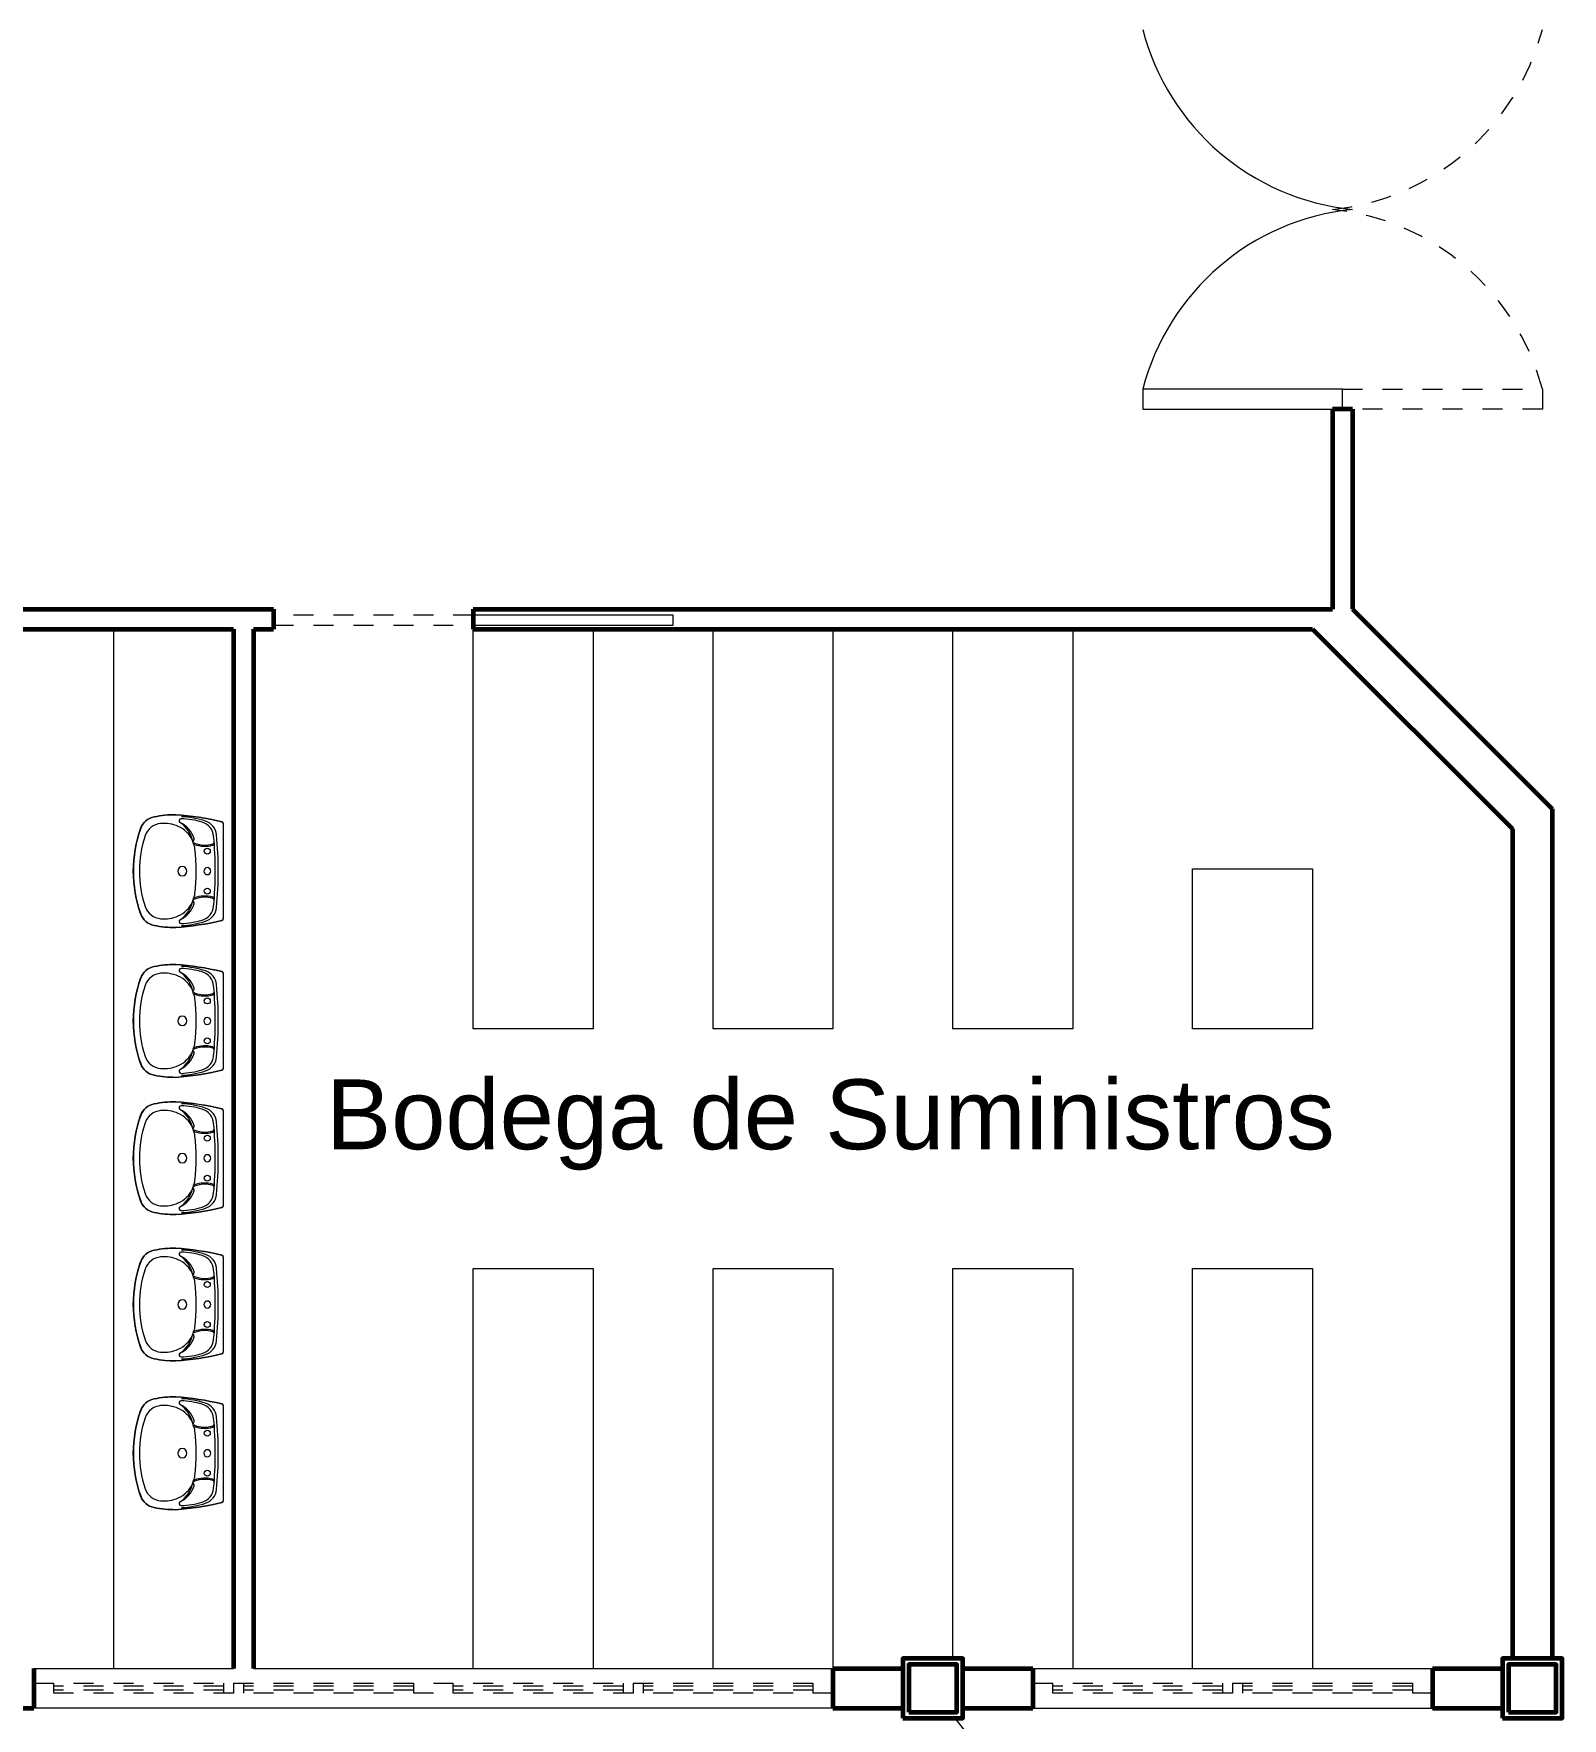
# Model space of a CAD drawing. Header units: millimetres. Extents: x 72 to 2370, y -203 to 794.
# Drawn here: x 1878.47 to 1886.12, y 287.93 to 296.36 of the extents above; entities that cross this region are included whole.
import ezdxf

# ---------------------------------------------------------------- set-up
doc = ezdxf.new("R2010")
doc.units = ezdxf.units.MM
doc.linetypes.add('ACAD_ISO03W100', pattern=[30, 12, -18])
for name, color, linetype, lineweight in [('01_Fina', 250, 'Continuous', 15), ('envolvente', 164, 'Continuous', 60), ('Estructura', 1, 'Continuous', 60), ('mobiliario', 252, 'Continuous', 9), ('puertas', 15, 'Continuous', 9), ('Texto', 250, 'Continuous', 9), ('ventanas', 132, 'Continuous', 9)]:
    doc.layers.add(name, color=color, linetype=linetype, lineweight=lineweight)
doc.styles.get("Standard").update_dxf_attribs({"font": 'arial.ttf'})

msp = doc.modelspace()

# ---------------------------------------------------------------- linework, layer by layer
at = {"layer": '01_Fina', "color": 252, "linetype": 'Continuous', "lineweight": 9, "true_color": 0x939598}
msp.add_lwpolyline([(1883.0831, 287.9301), (1884.2863, 286.3898), (1885.9239, 284.2392)], dxfattribs=at)
at = {"layer": 'envolvente'}
for p, q in [((1884.9739, 294.4801), (1884.9739, 293.4801)), ((1885.0739, 294.4801), (1884.9739, 294.4801)), ((1885.0739, 294.4801), (1885.0739, 293.4801)), ((1876.4739, 293.4801), (1879.6739, 293.4801)), ((1879.6739, 293.4801), (1879.6739, 293.3801)), ((1880.6739, 293.4801), (1884.9739, 293.4801)), ((1880.6739, 293.4801), (1880.6739, 293.3801)), ((1885.0739, 293.4801), (1886.0739, 292.4801)), ((1876.4739, 293.3801), (1879.4739, 293.3801)), ((1879.4739, 293.3801), (1879.4739, 288.1801)), ((1879.5739, 293.3801), (1879.6739, 293.3801)), ((1879.5739, 293.3801), (1879.5739, 288.1801)), ((1880.6739, 293.3801), (1884.8739, 293.3801)), ((1884.8739, 293.3801), (1885.8739, 292.3801)), ((1886.0739, 292.4801), (1886.0739, 288.2301)), ((1885.8739, 292.3801), (1885.8739, 288.2301)), ((1878.4739, 288.1801), (1878.4739, 287.9801)), ((1882.4739, 288.1801), (1882.8239, 288.1801)), ((1882.4739, 288.1801), (1882.4739, 287.9801)), ((1883.1239, 288.1801), (1883.4739, 288.1801)), ((1883.4739, 288.1801), (1883.4739, 287.9801)), ((1885.4739, 288.1801), (1885.8239, 288.1801)), ((1885.4739, 288.1801), (1885.4739, 287.9801)), ((1877.4739, 287.9801), (1878.4739, 287.9801)), ((1882.4739, 287.9801), (1882.8239, 287.9801)), ((1883.1239, 287.9801), (1883.4739, 287.9801)), ((1885.4739, 287.9801), (1885.8239, 287.9801))]:
    msp.add_line(p, q, dxfattribs=at)
at = {"layer": 'envolvente', "lineweight": 9}
for p, q in [((1878.4739, 288.1801), (1879.4739, 288.1801)), ((1879.5739, 288.1801), (1882.4739, 288.1801)), ((1883.4739, 288.1801), (1885.4739, 288.1801)), ((1882.4739, 287.9801), (1878.4739, 287.9801)), ((1883.4739, 287.9801), (1885.4739, 287.9801))]:
    msp.add_line(p, q, dxfattribs=at)
at = {"layer": 'Estructura'}
for points in [[(1882.8239, 287.9301), (1883.1239, 287.9301), (1883.1239, 288.2301), (1882.8239, 288.2301)], [(1882.8539, 287.9601), (1883.0939, 287.9601), (1883.0939, 288.2001), (1882.8539, 288.2001)], [(1885.8239, 287.9301), (1886.1239, 287.9301), (1886.1239, 288.2301), (1885.8239, 288.2301)], [(1885.8539, 287.9601), (1886.0939, 287.9601), (1886.0939, 288.2001), (1885.8539, 288.2001)]]:
    msp.add_lwpolyline(points, close=True, dxfattribs=at)
at = {"layer": 'mobiliario'}
for p, q in [((1878.8739, 293.3801), (1878.8739, 288.1801)), ((1879.4226, 292.4066), (1879.4226, 291.9314)), ((1879.4226, 291.6573), (1879.4226, 291.1821)), ((1879.4226, 290.9704), (1879.4226, 290.4953)), ((1879.4226, 290.2382), (1879.4226, 289.763)), ((1879.4226, 289.4941), (1879.4226, 289.0189))]:
    msp.add_line(p, q, dxfattribs=at)
for points in [[(1881.2739, 293.3801), (1881.2739, 291.3801), (1880.6739, 291.3801), (1880.6739, 293.3801)], [(1882.4739, 293.3801), (1882.4739, 291.3801), (1881.8739, 291.3801), (1881.8739, 293.3801)], [(1883.6739, 293.3801), (1883.6739, 291.3801), (1883.0739, 291.3801), (1883.0739, 293.3801)], [(1880.6739, 288.1801), (1880.6739, 290.1801), (1881.2739, 290.1801), (1881.2739, 288.1801)], [(1881.8739, 288.1801), (1881.8739, 290.1801), (1882.4739, 290.1801), (1882.4739, 288.1801)], [(1883.0739, 288.2301), (1883.0739, 290.1801), (1883.6739, 290.1801), (1883.6739, 288.1801)], [(1884.2739, 288.1801), (1884.2739, 290.1801), (1884.8739, 290.1801), (1884.8739, 288.1801)]]:
    msp.add_lwpolyline(points, dxfattribs=at)
for points in [[(1879.0092, 292.3825, -0.264015), (1879.0764, 292.4407, -0.049575), (1879.1846, 292.4515, -0.038872), (1879.4148, 292.4163, -0.348533), (1879.4226, 292.4066), (1879.4226, 291.9314, -0.348533), (1879.4148, 291.9217, -0.038872), (1879.1846, 291.8865, -0.049575), (1879.0764, 291.8973, -0.264015), (1879.0092, 291.9555, -0.171738), (1879.0092, 292.3825)], [(1879.0092, 291.6333, -0.264015), (1879.0764, 291.6915, -0.049575), (1879.1846, 291.7022, -0.038872), (1879.4148, 291.6671, -0.348533), (1879.4226, 291.6573), (1879.4226, 291.1821, -0.348533), (1879.4148, 291.1724, -0.038872), (1879.1846, 291.1372, -0.049575), (1879.0764, 291.148, -0.264015), (1879.0092, 291.2062, -0.171738), (1879.0092, 291.6333)], [(1879.0092, 290.9464, -0.264015), (1879.0764, 291.0046, -0.049575), (1879.1846, 291.0153, -0.038872), (1879.4148, 290.9802, -0.348533), (1879.4226, 290.9704), (1879.4226, 290.4953, -0.348533), (1879.4148, 290.4855, -0.038872), (1879.1846, 290.4503, -0.049575), (1879.0764, 290.4611, -0.264015), (1879.0092, 290.5193, -0.171738), (1879.0092, 290.9464)], [(1879.0092, 290.2141, -0.264015), (1879.0764, 290.2723, -0.049575), (1879.1846, 290.2831, -0.038872), (1879.4148, 290.2479, -0.348533), (1879.4226, 290.2382), (1879.4226, 289.763, -0.348533), (1879.4148, 289.7533, -0.038872), (1879.1846, 289.7181, -0.049575), (1879.0764, 289.7288, -0.264015), (1879.0092, 289.7871, -0.171738), (1879.0092, 290.2141)], [(1879.0092, 289.4701, -0.264015), (1879.0764, 289.5283, -0.049575), (1879.1846, 289.539, -0.038872), (1879.4148, 289.5039, -0.348533), (1879.4226, 289.4941), (1879.4226, 289.0189, -0.348533), (1879.4148, 289.0092, -0.038872), (1879.1846, 288.974, -0.049575), (1879.0764, 288.9848, -0.264015), (1879.0092, 289.043, -0.171738), (1879.0092, 289.4701)]]:
    msp.add_lwpolyline(points, format="xyb", dxfattribs=at)
msp.add_lwpolyline([(1884.2739, 292.1801), (1884.8739, 292.1801), (1884.8739, 291.3801), (1884.2739, 291.3801)], close=True, dxfattribs=at)
for centre in [(1879.3426, 292.269), (1879.3426, 292.069), (1879.3426, 291.5197), (1879.3426, 291.3197), (1879.3426, 290.8328), (1879.3426, 290.6328), (1879.3426, 290.1006), (1879.3426, 289.9006), (1879.3426, 289.3565), (1879.3426, 289.1565)]:
    msp.add_circle(centre, 0.0148, dxfattribs=at)
for centre, radius, start, end in [((1879.0941, 292.3525), 0.09, 101.35248, 160.51036), ((1879.1846, 291.9015), 0.55, 90, 101.35248), ((1879.0738, 290.9556), 1.5, 76.86055, 85.76497), ((1879.2113, 292.4214), 0.01, 87.53072, 237.41544), ((1879.1229, 292.2881), 0.15, 10.75321, 56.36174), ((1879.1449, 292.2869), 0.14, 19.00171, 63.93612), ((1879.1928, 291.9918), 0.44, 73.55684, 87.53072), ((1879.1928, 291.9918), 0.45, 71.66239, 87.45079), ((1879.2947, 292.3371), 0.08, 5.3426, 73.55684), ((1879.3092, 292.343), 0.08, 5.48611, 71.66239), ((1879.4126, 292.4066), 0.01, 0, 76.86055), ((1879.6126, 292.169), 0.64, 160.51036, 199.48964), ((1879.5526, 292.169), 0.55, 161.16608, 198.83392), ((1879.1172, 292.3175), 0.09, 95.11095, 161.16608), ((1879.1253, 292.227), 0.1809, 66.56056, 95.11095), ((1879.1415, 292.2645), 0.14, 24.66602, 66.56056), ((1879.2686, 292.3295), 0.00918, 307.79475, 19.00171), ((1877.4976, 292.169), 1.885, 354.6574, 5.3426), ((1877.4976, 292.169), 1.9, 354.51389, 5.48611), ((1879.281, 292.3135), 0.0111, 127.79475, 249.55042), ((1879.2782, 292.3062), 0.00272, 69.50389, 158.76118), ((1879.1415, 292.2645), 0.14, 7.21795, 16.20435), ((1879.3296, 292.4436), 0.15, 249.55042, 285.65677), ((1879.3296, 292.4436), 0.144, 249.5039, 286.1693), ((1878.3876, 292.169), 0.9, 352.78205, 7.21795), ((1879.3669, 292.3149), 0.01, 286.1693, 4.46251), ((1879.3673, 292.3088), 0.01, 285.65677, 4.27538), ((1879.2176, 292.169), 0.023, 0, 180), ((1879.2176, 292.169), 0.023, 180, 0), ((1879.3426, 292.169), 0.0175, 0, 180), ((1879.3426, 292.169), 0.0175, 180, 0), ((1879.1172, 292.0205), 0.09, 198.83392, 264.88905), ((1879.1415, 292.0735), 0.14, 293.43944, 335.33398), ((1879.1229, 292.0499), 0.15, 303.63826, 349.24679), ((1879.1449, 292.0511), 0.14, 296.06388, 340.99829), ((1879.281, 292.0245), 0.0111, 110.44958, 232.20525), ((1879.2686, 292.0085), 0.00918, 340.99829, 52.20525), ((1879.2782, 292.0318), 0.00272, 201.23882, 290.49611), ((1879.1415, 292.0735), 0.14, 343.79565, 352.78205), ((1879.3296, 291.8944), 0.15, 74.34323, 110.44958), ((1879.3296, 291.8944), 0.144, 73.8307, 110.4961), ((1879.2947, 292.0009), 0.08, 286.44316, 354.6574), ((1879.3669, 292.0231), 0.01, 355.53749, 73.8307), ((1879.3673, 292.0292), 0.01, 355.72462, 74.34323), ((1879.0941, 291.9855), 0.09, 199.48964, 258.64752), ((1879.1253, 292.111), 0.1809, 264.88905, 293.43944), ((1879.0738, 293.3824), 1.5, 274.23503, 283.13945), ((1879.2113, 291.9166), 0.01, 122.58456, 272.46928), ((1879.1928, 292.3462), 0.44, 272.46928, 286.44316), ((1879.1928, 292.3462), 0.45, 272.54921, 288.33761), ((1879.3092, 291.995), 0.08, 288.33761, 354.51389), ((1879.4126, 291.9314), 0.01, 283.13945, 0), ((1879.1846, 292.4365), 0.55, 258.64752, 270), ((1879.0941, 291.6032), 0.09, 101.35248, 160.51036), ((1879.1172, 291.5682), 0.09, 95.11095, 161.16608), ((1879.1846, 291.1522), 0.55, 90, 101.35248), ((1879.1253, 291.4777), 0.1809, 66.56056, 95.11095), ((1879.0738, 290.2063), 1.5, 76.86055, 85.76497), ((1879.2113, 291.6721), 0.01, 87.53072, 237.41544), ((1879.1229, 291.5388), 0.15, 10.75321, 56.36174), ((1879.1449, 291.5376), 0.14, 19.00171, 63.93612), ((1879.1928, 291.2425), 0.44, 73.55684, 87.53072), ((1879.1928, 291.2425), 0.45, 71.66239, 87.45079), ((1879.2947, 291.5878), 0.08, 5.3426, 73.55684), ((1879.3092, 291.5937), 0.08, 5.48611, 71.66239), ((1879.4126, 291.6573), 0.01, 0, 76.86055), ((1879.6126, 291.4197), 0.64, 160.51036, 199.48964), ((1879.5526, 291.4197), 0.55, 161.16608, 198.83392), ((1879.1415, 291.5152), 0.14, 24.66602, 66.56056), ((1879.281, 291.5642), 0.0111, 127.79475, 249.55042), ((1879.2686, 291.5802), 0.00918, 307.79475, 19.00171), ((1877.4976, 291.4197), 1.885, 354.6574, 5.3426), ((1877.4976, 291.4197), 1.9, 354.51389, 5.48611), ((1879.2782, 291.5569), 0.00272, 69.50389, 158.76118), ((1879.1415, 291.5152), 0.14, 7.21795, 16.20435), ((1879.3296, 291.6943), 0.15, 249.55042, 285.65677), ((1879.3296, 291.6943), 0.144, 249.5039, 286.1693), ((1878.3876, 291.4197), 0.9, 352.78205, 7.21795), ((1879.3669, 291.5656), 0.01, 286.1693, 4.46251), ((1879.3673, 291.5595), 0.01, 285.65677, 4.27538), ((1879.2176, 291.4197), 0.023, 0, 180), ((1879.2176, 291.4197), 0.023, 180, 0), ((1879.3426, 291.4197), 0.0175, 0, 180), ((1879.3426, 291.4197), 0.0175, 180, 0), ((1879.1172, 291.2712), 0.09, 198.83392, 264.88905), ((1879.1415, 291.3242), 0.14, 293.43944, 335.33398), ((1879.1229, 291.3006), 0.15, 303.63826, 349.24679), ((1879.1449, 291.3018), 0.14, 296.06388, 340.99829), ((1879.281, 291.2753), 0.0111, 110.44958, 232.20525), ((1879.2686, 291.2592), 0.00918, 340.99829, 52.20525), ((1879.2782, 291.2826), 0.00272, 201.23882, 290.49611), ((1879.1415, 291.3242), 0.14, 343.79565, 352.78205), ((1879.3296, 291.1451), 0.15, 74.34323, 110.44958), ((1879.3296, 291.1451), 0.144, 73.8307, 110.4961), ((1879.2947, 291.2517), 0.08, 286.44316, 354.6574), ((1879.3092, 291.2457), 0.08, 288.33761, 354.51389), ((1879.3669, 291.2738), 0.01, 355.53749, 73.8307), ((1879.3673, 291.2799), 0.01, 355.72462, 74.34323), ((1879.0941, 291.2362), 0.09, 199.48964, 258.64752), ((1879.1846, 291.6872), 0.55, 258.64752, 270), ((1879.1253, 291.3617), 0.1809, 264.88905, 293.43944), ((1879.0738, 292.6331), 1.5, 274.23503, 283.13945), ((1879.2113, 291.1673), 0.01, 122.58456, 272.46928), ((1879.1928, 291.5969), 0.44, 272.46928, 286.44316), ((1879.1928, 291.5969), 0.45, 272.54921, 288.33761), ((1879.4126, 291.1821), 0.01, 283.13945, 0), ((1879.0941, 290.9163), 0.09, 101.35248, 160.51036), ((1879.1846, 290.4653), 0.55, 90, 101.35248), ((1879.0738, 289.5194), 1.5, 76.86055, 85.76497), ((1879.2113, 290.9852), 0.01, 87.53072, 237.41544), ((1879.1928, 290.5556), 0.44, 73.55684, 87.53072), ((1879.1928, 290.5556), 0.45, 71.66239, 87.45079), ((1879.3092, 290.9068), 0.08, 5.48611, 71.66239), ((1879.4126, 290.9704), 0.01, 0, 76.86055), ((1879.6126, 290.7328), 0.64, 160.51036, 199.48964), ((1879.5526, 290.7328), 0.55, 161.16608, 198.83392), ((1879.1172, 290.8813), 0.09, 95.11095, 161.16608), ((1879.1253, 290.7908), 0.1809, 66.56056, 95.11095), ((1879.1415, 290.8283), 0.14, 24.66602, 66.56056), ((1879.1229, 290.8519), 0.15, 10.75321, 56.36174), ((1879.1449, 290.8507), 0.14, 19.00171, 63.93612), ((1879.2686, 290.8933), 0.00918, 307.79475, 19.00171), ((1879.2947, 290.9009), 0.08, 5.3426, 73.55684), ((1877.4976, 290.7328), 1.885, 354.6574, 5.3426), ((1877.4976, 290.7328), 1.9, 354.51389, 5.48611), ((1879.281, 290.8773), 0.0111, 127.79475, 249.55042), ((1879.2782, 290.87), 0.00272, 69.50389, 158.76118), ((1879.1415, 290.8283), 0.14, 7.21795, 16.20435), ((1879.3296, 291.0074), 0.15, 249.55042, 285.65677), ((1879.3296, 291.0074), 0.144, 249.5039, 286.1693), ((1878.3876, 290.7328), 0.9, 352.78205, 7.21795), ((1879.3669, 290.8787), 0.01, 286.1693, 4.46251), ((1879.3673, 290.8726), 0.01, 285.65677, 4.27538), ((1879.2176, 290.7328), 0.023, 0, 180), ((1879.2176, 290.7328), 0.023, 180, 0), ((1879.3426, 290.7328), 0.0175, 0, 180), ((1879.3426, 290.7328), 0.0175, 180, 0), ((1879.1415, 290.6374), 0.14, 293.43944, 335.33398), ((1879.1229, 290.6138), 0.15, 303.63826, 349.24679), ((1879.1449, 290.6149), 0.14, 296.06388, 340.99829), ((1879.281, 290.5884), 0.0111, 110.44958, 232.20525), ((1879.2686, 290.5723), 0.00918, 340.99829, 52.20525), ((1879.2782, 290.5957), 0.00272, 201.23882, 290.49611), ((1879.1415, 290.6374), 0.14, 343.79565, 352.78205), ((1879.3296, 290.4583), 0.15, 74.34323, 110.44958), ((1879.3296, 290.4583), 0.144, 73.8307, 110.4961), ((1879.3669, 290.587), 0.01, 355.53749, 73.8307), ((1879.3673, 290.5931), 0.01, 355.72462, 74.34323), ((1879.0941, 290.5493), 0.09, 199.48964, 258.64752), ((1879.1172, 290.5843), 0.09, 198.83392, 264.88905), ((1879.1253, 290.6748), 0.1809, 264.88905, 293.43944), ((1879.0738, 291.9462), 1.5, 274.23503, 283.13945), ((1879.2113, 290.4805), 0.01, 122.58456, 272.46928), ((1879.1928, 290.9101), 0.44, 272.46928, 286.44316), ((1879.1928, 290.9101), 0.45, 272.54921, 288.33761), ((1879.2947, 290.5648), 0.08, 286.44316, 354.6574), ((1879.3092, 290.5588), 0.08, 288.33761, 354.51389), ((1879.4126, 290.4953), 0.01, 283.13945, 0), ((1879.1846, 291.0003), 0.55, 258.64752, 270), ((1879.0941, 290.1841), 0.09, 101.35248, 160.51036), ((1879.1172, 290.1491), 0.09, 95.11095, 161.16608), ((1879.1846, 289.7331), 0.55, 90, 101.35248), ((1879.1253, 290.0586), 0.1809, 66.56056, 95.11095), ((1879.0738, 288.7872), 1.5, 76.86055, 85.76497), ((1879.1415, 290.0961), 0.14, 24.66602, 66.56056), ((1879.2113, 290.253), 0.01, 87.53072, 237.41544), ((1879.1229, 290.1197), 0.15, 10.75321, 56.36174), ((1879.1449, 290.1185), 0.14, 19.00171, 63.93612), ((1879.1928, 289.8234), 0.44, 73.55684, 87.53072), ((1879.1928, 289.8234), 0.45, 71.66239, 87.45079), ((1879.2947, 290.1687), 0.08, 5.3426, 73.55684), ((1879.3092, 290.1746), 0.08, 5.48611, 71.66239), ((1879.4126, 290.2382), 0.01, 0, 76.86055), ((1879.6126, 290.0006), 0.64, 160.51036, 199.48964), ((1879.5526, 290.0006), 0.55, 161.16608, 198.83392), ((1879.281, 290.145), 0.0111, 127.79475, 249.55042), ((1879.2686, 290.1611), 0.00918, 307.79475, 19.00171), ((1879.2782, 290.1377), 0.00272, 69.50389, 158.76118), ((1879.3296, 290.2752), 0.144, 249.5039, 286.1693), ((1879.3669, 290.1465), 0.01, 286.1693, 4.46251), ((1879.3673, 290.1404), 0.01, 285.65677, 4.27538), ((1877.4976, 290.0006), 1.885, 354.6574, 5.3426), ((1877.4976, 290.0006), 1.9, 354.51389, 5.48611), ((1879.1415, 290.0961), 0.14, 7.21795, 16.20435), ((1879.3296, 290.2752), 0.15, 249.55042, 285.65677), ((1878.3876, 290.0006), 0.9, 352.78205, 7.21795), ((1879.2176, 290.0006), 0.023, 0, 180), ((1879.2176, 290.0006), 0.023, 180, 0), ((1879.3426, 290.0006), 0.0175, 0, 180), ((1879.3426, 290.0006), 0.0175, 180, 0), ((1879.1415, 289.9051), 0.14, 343.79565, 352.78205), ((1879.1172, 289.8521), 0.09, 198.83392, 264.88905), ((1879.1415, 289.9051), 0.14, 293.43944, 335.33398), ((1879.1229, 289.8815), 0.15, 303.63826, 349.24679), ((1879.1449, 289.8827), 0.14, 296.06388, 340.99829), ((1879.281, 289.8561), 0.0111, 110.44958, 232.20525), ((1879.2686, 289.8401), 0.00918, 340.99829, 52.20525), ((1879.2782, 289.8634), 0.00272, 201.23882, 290.49611), ((1879.3296, 289.726), 0.15, 74.34323, 110.44958), ((1879.3296, 289.726), 0.144, 73.8307, 110.4961), ((1879.2947, 289.8325), 0.08, 286.44316, 354.6574), ((1879.3092, 289.8266), 0.08, 288.33761, 354.51389), ((1879.3669, 289.8547), 0.01, 355.53749, 73.8307), ((1879.3673, 289.8608), 0.01, 355.72462, 74.34323), ((1879.0941, 289.8171), 0.09, 199.48964, 258.64752), ((1879.1846, 290.2681), 0.55, 258.64752, 270), ((1879.1253, 289.9426), 0.1809, 264.88905, 293.43944), ((1879.0738, 291.214), 1.5, 274.23503, 283.13945), ((1879.2113, 289.7482), 0.01, 122.58456, 272.46928), ((1879.1928, 290.1778), 0.44, 272.46928, 286.44316), ((1879.1928, 290.1778), 0.45, 272.54921, 288.33761), ((1879.4126, 289.763), 0.01, 283.13945, 0), ((1879.6126, 289.2565), 0.64, 160.51036, 199.48964), ((1879.0941, 289.44), 0.09, 101.35248, 160.51036), ((1879.1172, 289.405), 0.09, 95.11095, 161.16608), ((1879.1846, 288.989), 0.55, 90, 101.35248), ((1879.1253, 289.3145), 0.1809, 66.56056, 95.11095), ((1879.0738, 288.0431), 1.5, 76.86055, 85.76497), ((1879.1415, 289.352), 0.14, 24.66602, 66.56056), ((1879.2113, 289.5089), 0.01, 87.53072, 237.41544), ((1879.1229, 289.3756), 0.15, 10.75321, 56.36174), ((1879.1449, 289.3744), 0.14, 19.00171, 63.93612), ((1879.1928, 289.0793), 0.44, 73.55684, 87.53072), ((1879.1928, 289.0793), 0.45, 71.66239, 87.45079), ((1879.2947, 289.4246), 0.08, 5.3426, 73.55684), ((1879.3092, 289.4305), 0.08, 5.48611, 71.66239), ((1879.4126, 289.4941), 0.01, 0, 76.86055), ((1879.5526, 289.2565), 0.55, 161.16608, 198.83392), ((1879.281, 289.401), 0.0111, 127.79475, 249.55042), ((1879.2686, 289.417), 0.00918, 307.79475, 19.00171), ((1879.2782, 289.3937), 0.00272, 69.50389, 158.76118), ((1879.1415, 289.352), 0.14, 7.21795, 16.20435), ((1879.3296, 289.5311), 0.15, 249.55042, 285.65677), ((1879.3296, 289.5311), 0.144, 249.5039, 286.1693), ((1879.3669, 289.4024), 0.01, 286.1693, 4.46251), ((1879.3673, 289.3963), 0.01, 285.65677, 4.27538), ((1877.4976, 289.2565), 1.885, 354.6574, 5.3426), ((1877.4976, 289.2565), 1.9, 354.51389, 5.48611), ((1878.3876, 289.2565), 0.9, 352.78205, 7.21795), ((1879.2176, 289.2565), 0.023, 0, 180), ((1879.2176, 289.2565), 0.023, 180, 0), ((1879.3426, 289.2565), 0.0175, 0, 180), ((1879.3426, 289.2565), 0.0175, 180, 0), ((1879.1415, 289.161), 0.14, 343.79565, 352.78205), ((1879.3296, 288.9819), 0.15, 74.34323, 110.44958), ((1879.3296, 288.9819), 0.144, 73.8307, 110.4961), ((1879.3673, 289.1167), 0.01, 355.72462, 74.34323), ((1879.0941, 289.073), 0.09, 199.48964, 258.64752), ((1879.1172, 289.108), 0.09, 198.83392, 264.88905), ((1879.1415, 289.161), 0.14, 293.43944, 335.33398), ((1879.1229, 289.1374), 0.15, 303.63826, 349.24679), ((1879.1449, 289.1386), 0.14, 296.06388, 340.99829), ((1879.281, 289.1121), 0.0111, 110.44958, 232.20525), ((1879.2686, 289.096), 0.00918, 340.99829, 52.20525), ((1879.2782, 289.1194), 0.00272, 201.23882, 290.49611), ((1879.2947, 289.0885), 0.08, 286.44316, 354.6574), ((1879.3092, 289.0825), 0.08, 288.33761, 354.51389), ((1879.3669, 289.1106), 0.01, 355.53749, 73.8307), ((1879.1846, 289.524), 0.55, 258.64752, 270), ((1879.1253, 289.1985), 0.1809, 264.88905, 293.43944), ((1879.0738, 290.4699), 1.5, 274.23503, 283.13945), ((1879.2113, 289.0041), 0.01, 122.58456, 272.46928), ((1879.1928, 289.4337), 0.44, 272.46928, 286.44316), ((1879.1928, 289.4337), 0.45, 272.54921, 288.33761), ((1879.4126, 289.0189), 0.01, 283.13945, 0)]:
    msp.add_arc(centre, radius, start, end, dxfattribs=at)
at = {"layer": 'puertas'}
for points in [[(1884.0239, 294.4801), (1885.0239, 294.4801), (1885.0239, 294.5801), (1884.0239, 294.5801)], [(1880.6739, 293.4501), (1880.6739, 293.4001), (1881.6739, 293.4001), (1881.6739, 293.4501)]]:
    msp.add_lwpolyline(points, close=True, dxfattribs=at)
at = {"layer": 'puertas', "linetype": 'ACAD_ISO03W100', "ltscale": 0.004}
for points in [[(1886.0239, 294.4801), (1885.0239, 294.4801), (1885.0239, 294.5801), (1886.0239, 294.5801)], [(1879.6739, 293.4501), (1879.6739, 293.4001), (1880.6739, 293.4001), (1880.6739, 293.4501)]]:
    msp.add_lwpolyline(points, close=True, dxfattribs=at)
at = {"layer": 'puertas'}
for centre, start, end in [((1885.1959, 296.6849), 194.57949, 264.21792), ((1885.1959, 294.2753), 95.78208, 165.42051)]:
    msp.add_arc(centre, 1.211, start, end, dxfattribs=at)
at = {"layer": 'puertas', "linetype": 'ACAD_ISO03W100', "ltscale": 0.004}
for centre, start, end in [((1884.8519, 296.6849), 275.78208, 345.42051), ((1884.8519, 294.2753), 14.57949, 84.21792)]:
    msp.add_arc(centre, 1.211, start, end, dxfattribs=at)
at = {"layer": 'ventanas', "linetype": 'ACAD_ISO03W100', "ltscale": 0.001}
for p, q in [((1878.4739, 288.1051), (1880.4739, 288.1051)), ((1880.4739, 288.0551), (1878.4739, 288.0551)), ((1878.5739, 288.0551), (1878.5739, 288.1051)), ((1879.4239, 288.0901), (1878.5739, 288.0901)), ((1879.4239, 288.0701), (1878.5739, 288.0701)), ((1879.4239, 288.1051), (1879.4239, 288.0551)), ((1879.4739, 288.1051), (1879.4739, 288.0551)), ((1879.5239, 288.1051), (1879.5239, 288.0551)), ((1880.3739, 288.0901), (1879.5239, 288.0901)), ((1880.3739, 288.0701), (1879.5239, 288.0701)), ((1880.3739, 288.1051), (1880.3739, 288.0551)), ((1880.4739, 288.1051), (1882.4739, 288.1051)), ((1882.4739, 288.0551), (1880.4739, 288.0551)), ((1880.5739, 288.0551), (1880.5739, 288.1051)), ((1881.4239, 288.0901), (1880.5739, 288.0901)), ((1881.4239, 288.0701), (1880.5739, 288.0701)), ((1881.4239, 288.1051), (1881.4239, 288.0551)), ((1881.4739, 288.1051), (1881.4739, 288.0551)), ((1881.5239, 288.1051), (1881.5239, 288.0551)), ((1882.3739, 288.0901), (1881.5239, 288.0901)), ((1882.3739, 288.0701), (1881.5239, 288.0701)), ((1882.3739, 288.1051), (1882.3739, 288.0551)), ((1883.4739, 288.1051), (1885.4739, 288.1051)), ((1885.4739, 288.0551), (1883.4739, 288.0551)), ((1883.5739, 288.0551), (1883.5739, 288.1051)), ((1884.4239, 288.0901), (1883.5739, 288.0901)), ((1884.4239, 288.0701), (1883.5739, 288.0701)), ((1884.4239, 288.1051), (1884.4239, 288.0551)), ((1884.4739, 288.1051), (1884.4739, 288.0551)), ((1884.5239, 288.1051), (1884.5239, 288.0551)), ((1885.3739, 288.0901), (1884.5239, 288.0901)), ((1885.3739, 288.0701), (1884.5239, 288.0701)), ((1885.3739, 288.1051), (1885.3739, 288.0551))]:
    msp.add_line(p, q, dxfattribs=at)

# ---------------------------------------------------------------- texts
at = {"layer": 'Texto', "insert": (1879.3329, 291.1269), "char_height": 0.349522, "width": 6.256295, "attachment_point": 1}
msp.add_mtext('\\pxqc;Bodega de Suministros', dxfattribs=at)

doc.saveas('drawing.dxf')
